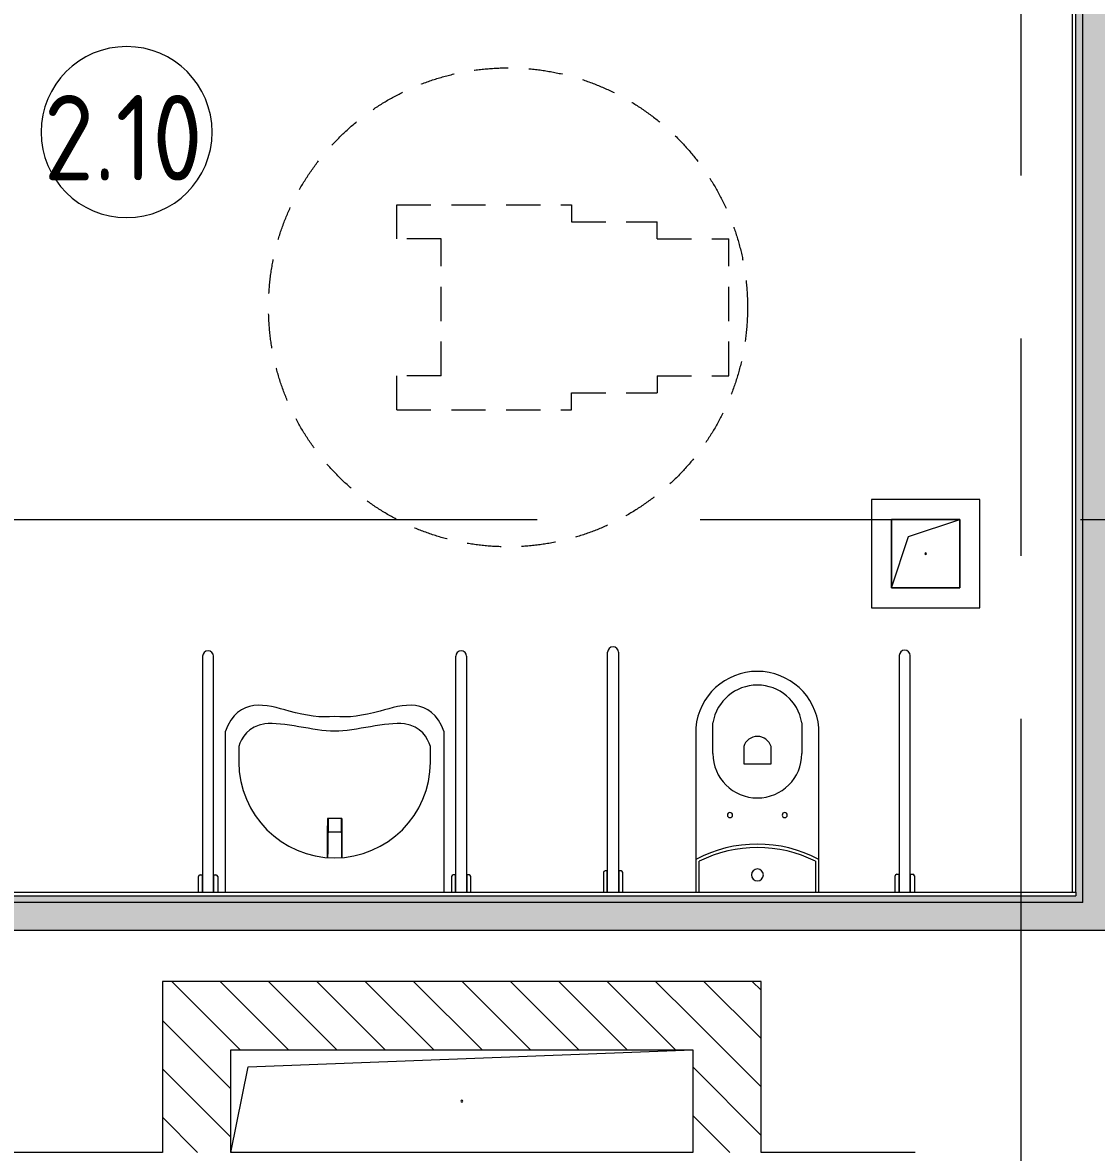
# Model space of a CAD drawing. Header units: millimetres. Extents: x 35147 to 231677, y -8553 to 29000.
# Drawn here: x 77741 to 80880, y 11550 to 14852 of the extents above; entities that cross this region are included whole.
import ezdxf

# ---------------------------------------------------------------- set-up
doc = ezdxf.new("R2010")
doc.units = ezdxf.units.MM
doc.linetypes.add('200_ШТРИХ__ш1_п0_6_', pattern=[160, 100, -60])
doc.linetypes.add('Осевая', pattern=[3175, 635, -476.25, 1587.5, -476.25])
for name, color, linetype, lineweight in [('0-1', 7, 'Continuous', 9), ('A-AREA-IDEN', 7, 'Continuous', 9), ('A-DETL-GENF', 7, 'Continuous', 9), ('A-GENM', 7, 'Continuous', 9), ('A-WALL', 7, 'Continuous', 9), ('I-WALL', 7, 'Continuous', 9), ('P-SANR-FIXT', 7, 'Continuous', 9), ('Оси-2', 7, 'Осевая', 9)]:
    doc.layers.add(name, color=color, linetype=linetype, lineweight=lineweight)
for name, color, linetype, lineweight, true_color in [('A-WALL-1', 7, 'Continuous', 9, 0x3c3c3c), ('A-WALL-FNSH-1', 7, 'Continuous', 9, 0x3c3c3c), ('I-FURN-1', 7, 'Continuous', 9, 0xf0f0f0), ('I-FURN-2', 7, '200_ШТРИХ__ш1_п0_6_', 9, 0xf0f0f0)]:
    doc.layers.add(name, color=color, linetype=linetype, lineweight=lineweight, true_color=true_color)
doc.styles.add('GOST Common_1', font='GOST_Common.ttf', dxfattribs={"width": 0.9, "height": 250})
pattern_1 = [(135, (0, 0), (-75.43415, -75.43415), [106.68, -17.78, 3.556, -17.78]), (135, (0, 75.39), (-75.43415, -75.43415), []), (50, (0, 0), (127.52922, -11.15758), [13.335, -146.685]), (355, (0, 0), (-24.66966, 133.74002), [10.668, -117.348]), (100.451, (10.63, -0.93), (102.85973, 122.58178), [11.333, -124.663]), (46.184, (0, 35.56), (189.75516, -29.43036), [20.002, -220.027]), (96.636, (15.81, 33.1), (166.1822, 173.1996), [17, -186.995]), (351.184, (0, 35.56), (166.18393, 173.19757), [16.002, -176.022]), (21, (17.78, 26.67), (106.13027, -71.58603), [13.335, -146.685]), (326, (17.78, 26.67), (43.26188, 128.93175), [10.668, -117.348]), (71.451, (26.62, 20.7), (149.39198, 57.34505), [11.333, -124.663]), (37.5, (0, 0), (2.162228, 59.188357), [3.353, -112.573, 3.353, -115.773, -117.792]), (37.5, (0, 0), (2.162228, 59.188357), [-235.052, 3.353, -114.44]), (7.5, (0, 0), (46.773857, 70.126152), [3.353, -64.567, 3.353, -109.906, -44.894]), (7.5, (0, 0), (46.773857, 70.126152), [-181.178, 3.353, -41.542]), (327.5, (-39.65, 0), (94.91367, -4.010093), [3.353, -41.097, 3.353, -135.331, -184.023]), (327.5, (-39.65, 0), (94.91367, -4.010093), [-183.134, 3.353, -180.67]), (317.5, (-57.43, 0), (103.69057, 17.79882), [3.353, -54.432, 3.353, -88.748, -130.683]), (317.5, (-57.43, 0), (103.69057, 17.79882), [-149.885, 3.353, -127.33])]
pattern_2 = [(135, (0, 0), (-70.71068, -70.71068), [])]
pattern_3 = [(0, (0, 0), (121.92, 30.48), [10.058, -81.382, 10.058, -81.382, -487.68]), (0, (0, 0), (121.92, 30.48), [-182.88, 10.058, -172.822, 10.058, -81.382, -213.36]), (0, (0, 0), (121.92, 30.48), [-457.2, 10.058, -50.902, 10.058, -142.342]), (120, (45.72, 15.24), (-87.356454, 90.345817), [10.058, -81.382, 10.058, -81.382, -487.68]), (120, (45.72, 15.24), (-87.356454, 90.345817), [-182.88, 10.058, -172.822, 10.058, -81.382, -213.36]), (120, (45.72, 15.24), (-87.356454, 90.345817), [-457.2, 10.058, -50.902, 10.058, -142.342]), (240, (60.96, 76.2), (-34.563546, -120.825817), [10.058, -81.382, 10.058, -81.382, -487.68]), (240, (60.96, 76.2), (-34.563546, -120.825817), [-182.88, 10.058, -172.822, 10.058, -81.382, -213.36]), (240, (60.96, 76.2), (-34.563546, -120.825817), [-457.2, 10.058, -50.902, 10.058, -142.342])]

# ---------------------------------------------------------------- blocks, each defined once
blk = doc.blocks.new('FRT_2D_Символ _разворот МГН_1 - D1_4_Символ доступности разворота МГН _360__-18618045-План размещения напольных электротехнических лючков и розеток 2 этажа в осях 12-23')
at = {"layer": 'I-FURN-2'}
for p, q in [((-300, 325.4), (-300, -185.8)), ((-300, 325.4), (-200, 325.4)), ((-200, 195.4), (-200, 325.4)), ((200, 325.4), (300, 325.4)), ((200, 195.4), (200, 325.4)), ((300, 325.4), (300, -185.8)), ((-200, 195.4), (200, 195.4)), ((-300, -185.8), (-250, -185.8)), ((-250, -185.8), (-250, -435.8)), ((300, -185.8), (250, -185.8)), ((250, -185.8), (250, -435.8)), ((-200, -435.8), (-250, -435.8)), ((-200, -435.8), (-200, -645.8)), ((200, -435.8), (250, -435.8)), ((200, -435.8), (200, -645.8)), ((-200, -645.8), (200, -645.8))]:
    blk.add_line(p, q, dxfattribs=at)
blk.add_circle((0, 0), 700, dxfattribs=at)
blk = doc.blocks.new('132_МГН_Поручень для унитаза_тип откидной - ПР 1Р-V37-План размещения напольных электротехнических лючков и розеток 2 этажа в осях 12-23')
at = {"layer": 'A-GENM'}
for p, q in [((-28.2, -21), (-28.2, -78)), ((-17, -83), (-17, -21)), ((-16, -722), (-16, -21)), ((16, -21), (16, -722)), ((17, -21), (17, -83)), ((28.2, -78), (28.2, -21)), ((-23.2, -83), (-17, -83)), ((17, -83), (23.2, -83))]:
    blk.add_line(p, q, dxfattribs=at)
for centre, radius, start, end in [((-23.2, -78), 5, 180, 270), ((23.2, -78), 5, 270, 360), ((0, -722), 16, 180, 270), ((0, -722), 16, 270, 360)]:
    blk.add_arc(centre, radius, start, end, dxfattribs=at)
blk = doc.blocks.new('132_МГН_Поручень для унитаза_тип откидной - ПР 1Р-V38-План размещения напольных электротехнических лючков и розеток 2 этажа в осях 12-23')
at = {"layer": 'A-GENM'}
for p, q in [((-16, 722), (-16, 31)), ((16, 31), (16, 722)), ((-28.2, 31), (-28.2, 78)), ((-23.2, 83), (-17, 83)), ((-17, 83), (-17, 31)), ((17, 83), (23.2, 83)), ((17, 31), (17, 83)), ((28.2, 78), (28.2, 31))]:
    blk.add_line(p, q, dxfattribs=at)
for centre, radius, start, end in [((0, 722), 16, 90, 180), ((0, 722), 16, 0, 90), ((-23.2, 78), 5, 90, 180), ((23.2, 78), 5, 0, 90)]:
    blk.add_arc(centre, radius, start, end, dxfattribs=at)
blk = doc.blocks.new('132_МГН_Поручень для унитаза_тип откидной - ПР 1Р-V39-План размещения напольных электротехнических лючков и розеток 2 этажа в осях 12-23')
at = {"layer": 'A-GENM'}
for p, q in [((-16, 722), (-16, 32.8)), ((16, 32.8), (16, 722)), ((-28.2, 32.8), (-28.2, 78)), ((-23.2, 83), (-17, 83)), ((-17, 83), (-17, 32.8)), ((17, 83), (23.2, 83)), ((17, 32.8), (17, 83)), ((28.2, 78), (28.2, 32.8))]:
    blk.add_line(p, q, dxfattribs=at)
for centre, radius, start, end in [((0, 722), 16, 90, 180), ((0, 722), 16, 0, 90), ((-23.2, 78), 5, 90, 180), ((23.2, 78), 5, 0, 90)]:
    blk.add_arc(centre, radius, start, end, dxfattribs=at)
blk = doc.blocks.new('132_МГН_Поручень для унитаза_тип откидной - ПР 1Р-V40-План размещения напольных электротехнических лючков и розеток 2 этажа в осях 12-23')
at = {"layer": 'A-GENM'}
for p, q in [((-28.2, -32.8), (-28.2, -78)), ((-17, -83), (-17, -32.8)), ((-16, -722), (-16, -32.8)), ((16, -32.8), (16, -722)), ((17, -32.8), (17, -83)), ((28.2, -78), (28.2, -32.8)), ((-23.2, -83), (-17, -83)), ((17, -83), (23.2, -83))]:
    blk.add_line(p, q, dxfattribs=at)
for centre, radius, start, end in [((-23.2, -78), 5, 180, 270), ((23.2, -78), 5, 270, 360), ((0, -722), 16, 180, 270), ((0, -722), 16, 270, 360)]:
    blk.add_arc(centre, radius, start, end, dxfattribs=at)
blk = doc.blocks.new('GM_Отверстие прямоугольное _в плите_ - Отверстие-21604341-План размещения напольных электротехнических лючков и розеток 2 этажа в осях 12-23')
at = {"layer": 'A-GENM'}
for p, q in [((-100, -100), (-100, 100)), ((-100, 100), (100, 100)), ((100, 100), (-100, 100)), ((-100, 100), (-100, -100)), ((-50, 50), (100, 100)), ((100, 100), (100, -100)), ((100, -100), (100, 100)), ((-100, -100), (-50, 50)), ((100, -100), (-100, -100)), ((-100, -100), (100, -100))]:
    blk.add_line(p, q, dxfattribs=at)
for start, end in [(360, 180), (180, 360)]:
    blk.add_arc((0, 0), 2.5, start, end, dxfattribs=at)
blk = doc.blocks.new('GM_Отверстие прямоугольное _в плите_ - Отверстие-23877123-План размещения напольных электротехнических лючков и розеток 2 этажа в осях 12-23')
at = {"layer": 'A-GENM'}
for p, q in [((-625, 100), (675, 150)), ((-675, -150), (-625, 100))]:
    blk.add_line(p, q, dxfattribs=at)
for start, end in [(360, 180), (180, 360)]:
    blk.add_arc((0, 0), 2.5, start, end, dxfattribs=at)
blk = doc.blocks.new('Plumbing_Drainage_hansgrohe_56248XXX-RainDrain-Point-Complete-set-po - 800 Stainless Steel Optic-V173-План размещения напольных электротехнических лючков и розеток 2 этажа в осях 12-23')
at = {"layer": 'A-DETL-GENF'}
for p, q in [((158.5, 158.5), (-158.5, 158.5)), ((-158.5, 158.5), (-158.5, -158.5)), ((158.5, -158.5), (158.5, 158.5)), ((-158.5, -158.5), (158.5, -158.5))]:
    blk.add_line(p, q, dxfattribs=at)
blk = doc.blocks.new('смеситель для раковины - Default-30615600-План размещения напольных электротехнических лючков и розеток 2 этажа в осях 12-23')
at = {"layer": '0-1'}
for p, q in [((19.7, 151.6), (-19.8, 151.6)), ((-20.3, 110), (-20.4, 97.4)), ((19.8, 111.8), (-19.8, 111.8)), ((20.4, 97.4), (20.3, 110))]:
    blk.add_line(p, q, dxfattribs=at)
at = {"layer": '0-1', "flags": 128}
for points in [[(-19.8, 151.6), (-20, 151.6), (-20.2, 151.6), (-20.3, 151.5), (-20.4, 151.5), (-20.5, 151.4), (-20.6, 151.3), (-20.6, 151.2), (-20.7, 151.1), (-20.7, 151.1), (-20.7, 151), (-20.7, 151), (-20.8, 150.9), (-20.8, 150.6), (-20.8, 149.7), (-20.8, 148.7), (-20.8, 147.7), (-20.9, 146.7), (-20.9, 145.3), (-21.1, 93.2)], [(19.7, 151.6), (20, 151.6), (20.2, 151.6), (20.4, 151.5), (20.5, 151.4), (20.6, 151.3), (20.6, 151.3), (20.7, 151.2), (20.7, 151.1), (20.7, 151.1), (20.7, 151), (20.8, 151), (20.8, 150.9), (20.8, 150.6)], [(-19.8, 111.8), (-19.9, 111.8), (-20, 111.8), (-20.1, 111.8), (-20.1, 111.7), (-20.2, 111.7), (-20.3, 111.6), (-20.3, 111.5), (-20.3, 111.5), (-20.3, 111.4), (-20.3, 111.4), (-20.3, 111.4), (-20.3, 111.3), (-20.3, 111.2), (-20.3, 111), (-20.3, 110.8), (-20.3, 110.6), (-20.3, 110.3), (-20.3, 110)], [(19.8, 111.8), (19.9, 111.8), (20, 111.8), (20.1, 111.8), (20.2, 111.7), (20.2, 111.6), (20.3, 111.6), (20.3, 111.5), (20.3, 111.5), (20.3, 111.4), (20.3, 111.4), (20.3, 111.3), (20.3, 111.1), (20.3, 110.9), (20.3, 110.7), (20.3, 110.4), (20.3, 110)], [(21.2, 37.8), (21.1, 56), (21, 111.4)], [(-21.4, 37.8), (-21.3, 49.4), (-21.2, 68.8), (-21.1, 88)], [(-21.1, 37.8), (-21.1, 48.6), (-21.1, 93.2)]]:
    blk.add_lwpolyline(points, dxfattribs=at)
at = {"layer": 'P-SANR-FIXT'}
for p, q in [((21, 151.6), (-21, 151.6)), ((-21, 151.6), (-21, 37.8)), ((-19.7, 144), (-19.8, 111.7)), ((19.8, 111.7), (19.7, 144)), ((21, 37.8), (21, 151.6))]:
    blk.add_line(p, q, dxfattribs=at)
at = {"layer": 'P-SANR-FIXT', "flags": 128}
for points in [[(-21.1, 37.8), (-21.1, 42.2), (-21, 67.6), (-20.8, 118.3), (-20.7, 143.7), (-20.7, 149.4), (-20.8, 150.2), (-20.9, 145.3), (-20.9, 138.9), (-21.1, 88.1)], [(-20.1, 88.1), (-20.1, 99.6), (-20, 111), (-20, 122.4), (-19.9, 133.8), (-19.9, 145.2)], [(19.9, 145.2), (19.9, 138.9), (19.9, 132.6), (20, 126.2), (20, 119.9), (20, 113.5), (20, 107.2), (20.1, 100.8), (20.1, 94.5), (20.1, 88.1)], [(21.1, 88.1), (20.9, 138.9), (20.9, 145.3), (20.8, 150.2), (20.7, 149.4), (20.7, 143.7), (20.8, 118.3), (21, 67.6), (21.1, 42.2), (21.1, 37.8)]]:
    blk.add_lwpolyline(points, dxfattribs=at)
at = {"layer": 'P-SANR-FIXT'}
for centre, major_axis, ratio, start_param, end_param in [((-19.8, 109.7), (-0.5, 0.002), 0.095846, 0.017294, 1.571164), ((19.8, 109.7), (0.5, 0.002), 0.095848, 4.711795, 6.265892)]:
    blk.add_ellipse(centre, major_axis=major_axis, ratio=ratio, start_param=start_param, end_param=end_param, dxfattribs=at)
for points, knots in [([(-19.9, 145.2), (-19.9, 146), (-19.9, 147.4), (-19.8, 149.3), (-19.8, 150.7), (-19.8, 151.5), (-19.8, 151.6), (-19.8, 151.6)], [0, 0, 0, 0, 0.1, 0.2, 0.3, 0.4, 0.4725859, 0.4725859, 0.4725859, 0.4725859]), ([(-19.8, 151.6), (-19.7, 151.6), (-19.7, 151.6), (-19.7, 151.2), (-19.7, 150), (-19.7, 148.3), (-19.7, 146.2), (-19.7, 144.8), (-19.7, 144)], [0.4728347, 0.4728347, 0.4728347, 0.4728347, 0.5, 0.6, 0.7, 0.8, 0.9, 1, 1, 1, 1]), ([(19.7, 144), (19.7, 144.8), (19.7, 146.2), (19.7, 148.3), (19.7, 150), (19.7, 151.2), (19.7, 151.6), (19.7, 151.6), (19.7, 151.6)], [0, 0, 0, 0, 0.1, 0.2, 0.3, 0.4, 0.5, 0.5274121, 0.5274121, 0.5274121, 0.5274121]), ([(19.7, 151.6), (19.8, 151.6), (19.8, 151.5), (19.8, 150.7), (19.8, 149.3), (19.9, 147.4), (19.9, 146), (19.9, 145.2)], [0.5275209, 0.5275209, 0.5275209, 0.5275209, 0.6, 0.7, 0.8, 0.9, 1, 1, 1, 1]), ([(-19.8, 111.8), (-19.8, 111.8), (-19.8, 111.7), (-19.8, 110.9), (-19.8, 110.1), (-19.8, 109.7)], [0.4695548, 0.4695548, 0.4695548, 0.4695548, 0.6, 0.8, 1, 1, 1, 1]), ([(19.8, 109.7), (19.8, 110.1), (19.8, 110.9), (19.8, 111.7), (19.8, 111.8), (19.8, 111.8)], [0, 0, 0, 0, 0.2, 0.4, 0.5304748, 0.5304748, 0.5304748, 0.5304748]), ([(-21.1, 88.1), (-21.1, 85.7), (-21.1, 82.2), (-21.1, 77.5), (-21.2, 73.9), (-21.2, 70.4), (-21.2, 66.8), (-21.2, 63.9), (-21.2, 61.5), (-21.2, 59.8), (-21.2, 58), (-21.2, 55.7), (-21.3, 52.8), (-21.3, 49.3), (-21.3, 46), (-21.3, 42.6), (-21.4, 39.9), (-21.4, 38.2), (-21.4, 37.6)], [0, 0, 0, 0, 0.0833333, 0.125, 0.1666667, 0.2083333, 0.25, 0.2916667, 0.3125, 0.3333333, 0.3541667, 0.375, 0.4166667, 0.4583333, 0.5, 0.5416667, 0.5833333, 0.6063435, 0.6063435, 0.6063435, 0.6063435]), ([(-20.4, 97.4), (-20.4, 91.1), (-20.5, 81.8), (-20.6, 69.7), (-20.6, 60), (-20.7, 52.6), (-20.8, 47.4), (-20.8, 45.2), (-20.8, 43.5), (-20.9, 41.8), (-20.9, 40), (-20.9, 38.5), (-20.9, 37.8)], [0, 0, 0, 0, 0.2222222, 0.3333333, 0.4444444, 0.5833333, 0.6180556, 0.6527778, 0.6701389, 0.6875, 0.7222222, 0.748762, 0.748762, 0.748762, 0.748762]), ([(-20.5, 43.6), (-20.5, 44.1), (-20.5, 44.9), (-20.5, 45.9), (-20.4, 46.5), (-20.4, 47), (-20.4, 47.6), (-20.3, 48.2), (-20.3, 49.3), (-20.3, 50.8), (-20.3, 52.7), (-20.3, 54.8), (-20.2, 57.1), (-20.2, 60.5), (-20.1, 67), (-20, 78.4), (-19.9, 90.5), (-19.9, 97.4)], [0.3665203, 0.3665203, 0.3665203, 0.3665203, 0.3928571, 0.4107143, 0.4196429, 0.4285714, 0.4375, 0.4464286, 0.4642857, 0.5, 0.5357143, 0.5714286, 0.6071429, 0.6428571, 0.7142857, 0.8571429, 1, 1, 1, 1]), ([(19.9, 97.4), (19.9, 90.5), (20, 78.4), (20.1, 66.9), (20.2, 60.3), (20.3, 57), (20.3, 54.6), (20.3, 52.6), (20.3, 50.7), (20.3, 49.2), (20.4, 48.1), (20.4, 47.4), (20.4, 46.9), (20.4, 46.4), (20.4, 45.8), (20.4, 44.6), (20.4, 43), (20.4, 41.3), (20.5, 40), (20.5, 39.2), (20.6, 38.8), (20.6, 38.6)], [0, 0, 0, 0, 0.1428571, 0.2857143, 0.3571429, 0.3928571, 0.4285714, 0.4642857, 0.5, 0.5357143, 0.5535714, 0.5625, 0.5714286, 0.5803571, 0.5892857, 0.6071429, 0.6428571, 0.6785714, 0.6964286, 0.7053571, 0.7142857, 0.7142857, 0.7142857, 0.7142857]), ([(20.1, 88.1), (20.1, 88.2), (20.2, 88.3), (20.4, 88.2), (20.5, 88), (20.6, 87.8), (20.7, 87.5), (20.7, 87.3), (20.8, 87.1), (20.9, 87), (20.9, 86.8), (20.9, 86.7)], [0, 0, 0, 0, 0.1, 0.19375, 0.25, 0.3, 0.35, 0.4, 0.45, 0.525, 0.575, 0.575, 0.575, 0.575]), ([(20.9, 37.8), (20.9, 38.4), (20.9, 39.8), (20.9, 41.4), (20.8, 42.8), (20.8, 44.1), (20.8, 45.8), (20.8, 48.6), (20.7, 53.5), (20.6, 60.7), (20.6, 68.9), (20.5, 76.5), (20.5, 85.7), (20.4, 92.7), (20.4, 97.4)], [0.25, 0.25, 0.25, 0.25, 0.2777778, 0.3055556, 0.3194444, 0.3333333, 0.3611111, 0.3888889, 0.4444444, 0.5555556, 0.6666667, 0.75, 0.8333333, 1, 1, 1, 1]), ([(21.4, 37.7), (21.4, 38), (21.4, 38.7), (21.4, 39.8), (21.4, 41), (21.3, 42.6), (21.3, 44.7), (21.3, 47.5), (21.3, 50.9), (21.2, 55.1), (21.2, 60), (21.2, 65.1), (21.2, 69.9), (21.2, 74.5), (21.1, 80.6), (21.1, 85.1), (21.1, 88.1)], [0.5357143, 0.5357143, 0.5357143, 0.5357143, 0.5535714, 0.5714286, 0.5892857, 0.6071429, 0.6428571, 0.6785714, 0.7142857, 0.75, 0.7857143, 0.8214286, 0.8571429, 0.8928571, 0.9285714, 1, 1, 1, 1]), ([(-20.8, 38.7), (-20.8, 38.9), (-20.8, 39.3), (-20.7, 40.1), (-20.7, 40.7), (-20.6, 41.2), (-20.6, 41.3)], [0.28571429, 0.28571429, 0.28571429, 0.28571429, 0.29464286, 0.30357143, 0.32142857, 0.32572526, 0.32572526, 0.32572526, 0.32572526])]:
    blk.add_open_spline(points, degree=3, knots=knots, dxfattribs=at)
for points in [[(-19.8, 111.8), (-19.8, 111.8), (-19.8, 111.8), (-19.8, 111.8)], [(19.8, 111.8), (19.8, 111.8), (19.8, 111.8), (19.8, 111.8)], [(-20.1, 88.1), (-20.4, 88.2), (-20.6, 88.2), (-20.8, 88.2)], [(-20, 85.7), (-20.1, 86.5), (-20.1, 87.3), (-20.1, 88.1)], [(20.1, 88.1), (20.1, 87.3), (20.1, 86.5), (20, 85.7)]]:
    blk.add_open_spline(points, degree=3, dxfattribs=at)
blk = doc.blocks.new('SND_Умывальник МГН_Jika - гибкая подводка_ 640х550х165 PN6_3_ ХВ_ГВ накидная гайка BP DN15_ К-гл_кон_ П DN 50-V184-План размещения напольных электротехнических лючков и розеток 2 этажа в осях 12-23')
at = {"layer": 'P-SANR-FIXT'}
for p, q in [((-320, 468), (-320, 0)), ((320, 0), (320, 468)), ((-280, 425), (-280, 380)), ((280, 380), (280, 425))]:
    blk.add_line(p, q, dxfattribs=at)
blk.add_arc((0, 380), 280, 180, 360, dxfattribs=at)
for points, knots in [([(0, 512.9), (-41.2, 508.8), (-131.1, 523.5), (-281.1, 574.8), (-320, 468)], [-0.715552, -0.715552, -0.715552, -0.715552, -0.3972744, 0, 0, 0, 0]), ([(320, 468), (281.1, 574.8), (131.1, 523.5), (41.2, 508.8), (0, 512.9)], [-0.715552, -0.715552, -0.715552, -0.715552, -0.3182776, 0, 0, 0, 0]), ([(0, 470), (-61.7, 470), (-229.3, 523.4), (-272.8, 450.8), (-280, 425)], [0, 0, 0, 0, 0.3523534, 0.6664917, 0.6664917, 0.6664917, 0.6664917]), ([(280, 425), (272.8, 450.8), (229.3, 523.4), (61.7, 470), (0, 470)], [0, 0, 0, 0, 0.3141383, 0.6664917, 0.6664917, 0.6664917, 0.6664917])]:
    blk.add_open_spline(points, degree=3, knots=knots, dxfattribs=at)
blk = doc.blocks.new('WC Seat_2 with Cistern-Wall Based - SE21-33486978-План размещения напольных электротехнических лючков и розеток 2 этажа в осях 12-23')
at = {"layer": 'P-SANR-FIXT'}
for p, q in [((-5, 410.5), (-5, 500.5)), ((255, 500.5), (255, 410.5)), ((-55, 485.5), (-55, 100.5)), ((305, 100.5), (305, 485.5)), ((85, 430.5), (85, 380.5)), ((165, 380.5), (165, 430.5)), ((85, 380.5), (165, 380.5)), ((-55, 100.5), (-55, 5.5)), ((305, 5.5), (305, 100.5)), ((-45, 5.5), (-45, 95.6)), ((295, 95.6), (295, 5.5))]:
    blk.add_line(p, q, dxfattribs=at)
for centre, radius, start, end in [((125, 469.8), 180.7, 4.9791, 175.0209), ((125, 478.7), 131.8, 9.5273, 170.4727), ((125, 418.8), 41.7, 16.2602, 163.7398), ((125, 410.5), 130, 180, 360), ((45, 230.5), 7.5, 0, 180), ((205, 230.5), 7.5, 0, 180), ((45, 230.5), 7.5, 180, 360), ((205, 230.5), 7.5, 180, 360), ((125, -237), 382.5, 61.9275, 118.0725), ((125, -247), 382.5, 63.6122, 116.3878), ((125, 55.5), 17.5, 0, 180), ((125, 55.5), 17.5, 180, 360)]:
    blk.add_arc(centre, radius, start, end, dxfattribs=at)
blk = doc.blocks.new('Марка_Помещения - Номер-25198446-План размещения напольных электротехнических лючков и розеток 2 этажа в осях 12-23')
at = {"layer": 'A-AREA-IDEN'}
for start, end in [(360, 180), (180, 360)]:
    blk.add_arc((0, 0), 2.5, start, end, dxfattribs=at)

msp = doc.modelspace()

# ---------------------------------------------------------------- hatches: boundary and pattern name
at = {"layer": 'I-WALL'}
h = msp.add_hatch(dxfattribs=at)
h.set_pattern_fill('FP_58', color=256, style=0, pattern_type=2)
h.set_pattern_definition(pattern_3)
h.paths.add_polyline_path([(80819.8, 12300), (80839.8, 12300), (80839.8, 15570), (80819.8, 15570), (80819.8, 12311)])
h = msp.add_hatch(dxfattribs=at)
h.set_pattern_fill('FP_27', color=256, style=0, pattern_type=2)
h.set_pattern_definition(pattern_1)
h.paths.add_polyline_path([(80839.8, 12280), (80919.8, 12280), (80919.8, 15570), (80839.8, 15570), (80839.8, 12300)])
h = msp.add_hatch(dxfattribs=at)
h.set_pattern_fill('FP_58', color=256, style=0, pattern_type=2)
h.set_pattern_definition(pattern_3)
h.paths.add_polyline_path([(80839.8, 12280), (80839.8, 12300), (77279.8, 12300), (77279.8, 12280), (80492.3, 12280)])
h = msp.add_hatch(dxfattribs=at)
h.set_pattern_fill('FP_27', color=256, style=0, pattern_type=2)
h.set_pattern_definition(pattern_1)
h.paths.add_polyline_path([(84480, 12200), (84480, 12280), (77279.8, 12280), (77279.8, 12200), (83403.8, 12200)])
h = msp.add_hatch(dxfattribs=at)
h.set_pattern_fill('FP_19', color=256, style=0, pattern_type=2)
h.set_pattern_definition(pattern_2)
h.paths.add_polyline_path([(78150, 11550), (78350, 11550), (78350, 12050), (78150, 12050), (78150, 11916.2)])
h = msp.add_hatch(dxfattribs=at)
h.set_pattern_fill('FP_19', color=256, style=0, pattern_type=2)
h.set_pattern_definition(pattern_2)
h.paths.add_polyline_path([(79700, 11850), (79700, 12050), (78350, 12050), (78350, 11850), (79036.6, 11850)])
h = msp.add_hatch(dxfattribs=at)
h.set_pattern_fill('FP_19', color=256, style=0, pattern_type=2)
h.set_pattern_definition(pattern_2)
h.paths.add_polyline_path([(79900, 11550), (79900, 12050), (79700, 12050), (79700, 11550)])

# ---------------------------------------------------------------- linework, layer by layer
at = {"layer": 'A-WALL'}
for p, q in [((80839.8, 12280), (80839.8, 15570)), ((77279.8, 12300), (80819.8, 12300)), ((80819.8, 12311), (80819.8, 12300)), ((80839.8, 12280), (77279.8, 12280))]:
    msp.add_line(p, q, dxfattribs=at)
at = {"layer": 'A-WALL-1'}
for p, q in [((77279.8, 12200), (84480, 12200)), ((78150, 12050), (78150, 11550)), ((79900, 12050), (78150, 12050)), ((79900, 11550), (79900, 12050)), ((78350, 11550), (78350, 11850)), ((78350, 11850), (79700, 11850)), ((79700, 11850), (79700, 11550)), ((78150, 11550), (75980, 11550)), ((79700, 11550), (78350, 11550)), ((80350, 11550), (79900, 11550))]:
    msp.add_line(p, q, dxfattribs=at)
at = {"layer": 'A-WALL-FNSH-1'}
for p, q in [((80808.8, 15539), (80808.8, 12311)), ((80819.8, 12311), (80819.8, 15550)), ((77310.8, 12311), (80819.8, 12311))]:
    msp.add_line(p, q, dxfattribs=at)
at = {"layer": 'Оси-2'}
for p, q in [((80660, 593.7), (80660, 24890.1)), ((38446.8, 13400), (81600, 13400))]:
    msp.add_line(p, q, dxfattribs=at)

# ---------------------------------------------------------------- block references
at = {"layer": 'A-AREA-IDEN', "xscale": 99.99999999999993, "yscale": 99.99999999999993, "zscale": 99.99999999999993}
msp.add_blockref('Марка_Помещения - Номер-25198446-План размещения напольных электротехнических лючков и розеток 2 этажа в осях 12-23', (78045.1, 14532.2), dxfattribs=at)
at = {"layer": 'A-GENM'}
for name, p in [('GM_Отверстие прямоугольное _в плите_ - Отверстие-21604341-План размещения напольных электротехнических лючков и розеток 2 этажа в осях 12-23', (80380.8, 13300)), ('GM_Отверстие прямоугольное _в плите_ - Отверстие-23877123-План размещения напольных электротехнических лючков и розеток 2 этажа в осях 12-23', (79025, 11700))]:
    msp.add_blockref(name, p, dxfattribs=at)
at = {"layer": 'I-FURN-1', "rotation": 89.9999999999998}
msp.add_blockref('FRT_2D_Символ _разворот МГН_1 - D1_4_Символ доступности разворота МГН _360__-18618045-План размещения напольных электротехнических лючков и розеток 2 этажа в осях 12-23', (79160, 14020), dxfattribs=at)
at = {"layer": 'P-SANR-FIXT'}
for name, p in [('Plumbing_Drainage_hansgrohe_56248XXX-RainDrain-Point-Complete-set-po - 800 Stainless Steel Optic-V173-План размещения напольных электротехнических лючков и розеток 2 этажа в осях 12-23', (80380.8, 13300)), ('132_МГН_Поручень для унитаза_тип откидной - ПР 1Р-V39-План размещения напольных электротехнических лючков и розеток 2 этажа в осях 12-23', (78283.2, 12278.2)), ('132_МГН_Поручень для унитаза_тип откидной - ПР 1Р-V38-План размещения напольных электротехнических лючков и розеток 2 этажа в осях 12-23', (80319.6, 12280)), ('WC Seat_2 with Cistern-Wall Based - SE21-33486978-План размещения напольных электротехнических лючков и розеток 2 этажа в осях 12-23', (79763.8, 12305.5)), ('SND_Умывальник МГН_Jika - гибкая подводка_ 640х550х165 PN6_3_ ХВ_ГВ накидная гайка BP DN15_ К-гл_кон_ П DN 50-V184-План размещения напольных электротехнических лючков и розеток 2 этажа в осях 12-23', (78653.1, 12311)), ('смеситель для раковины - Default-30615600-План размещения напольных электротехнических лючков и розеток 2 этажа в осях 12-23', (78653.6, 12374.7))]:
    msp.add_blockref(name, p, dxfattribs=at)
at = {"layer": 'P-SANR-FIXT', "rotation": 180}
for name, p in [('132_МГН_Поручень для унитаза_тип откидной - ПР 1Р-V40-План размещения напольных электротехнических лючков и розеток 2 этажа в осях 12-23', (79023, 12278.2)), ('132_МГН_Поручень для унитаза_тип откидной - ПР 1Р-V37-План размещения напольных электротехнических лючков и розеток 2 этажа в осях 12-23', (79467.2, 12290))]:
    msp.add_blockref(name, p, dxfattribs=at)

# ---------------------------------------------------------------- texts
at = {"layer": 'A-AREA-IDEN', "insert": (77803.2, 14640.8), "char_height": 250, "width": 606.076, "attachment_point": 1, "style": 'GOST Common_1'}
msp.add_mtext('2.10', dxfattribs=at)

doc.saveas('drawing.dxf')
